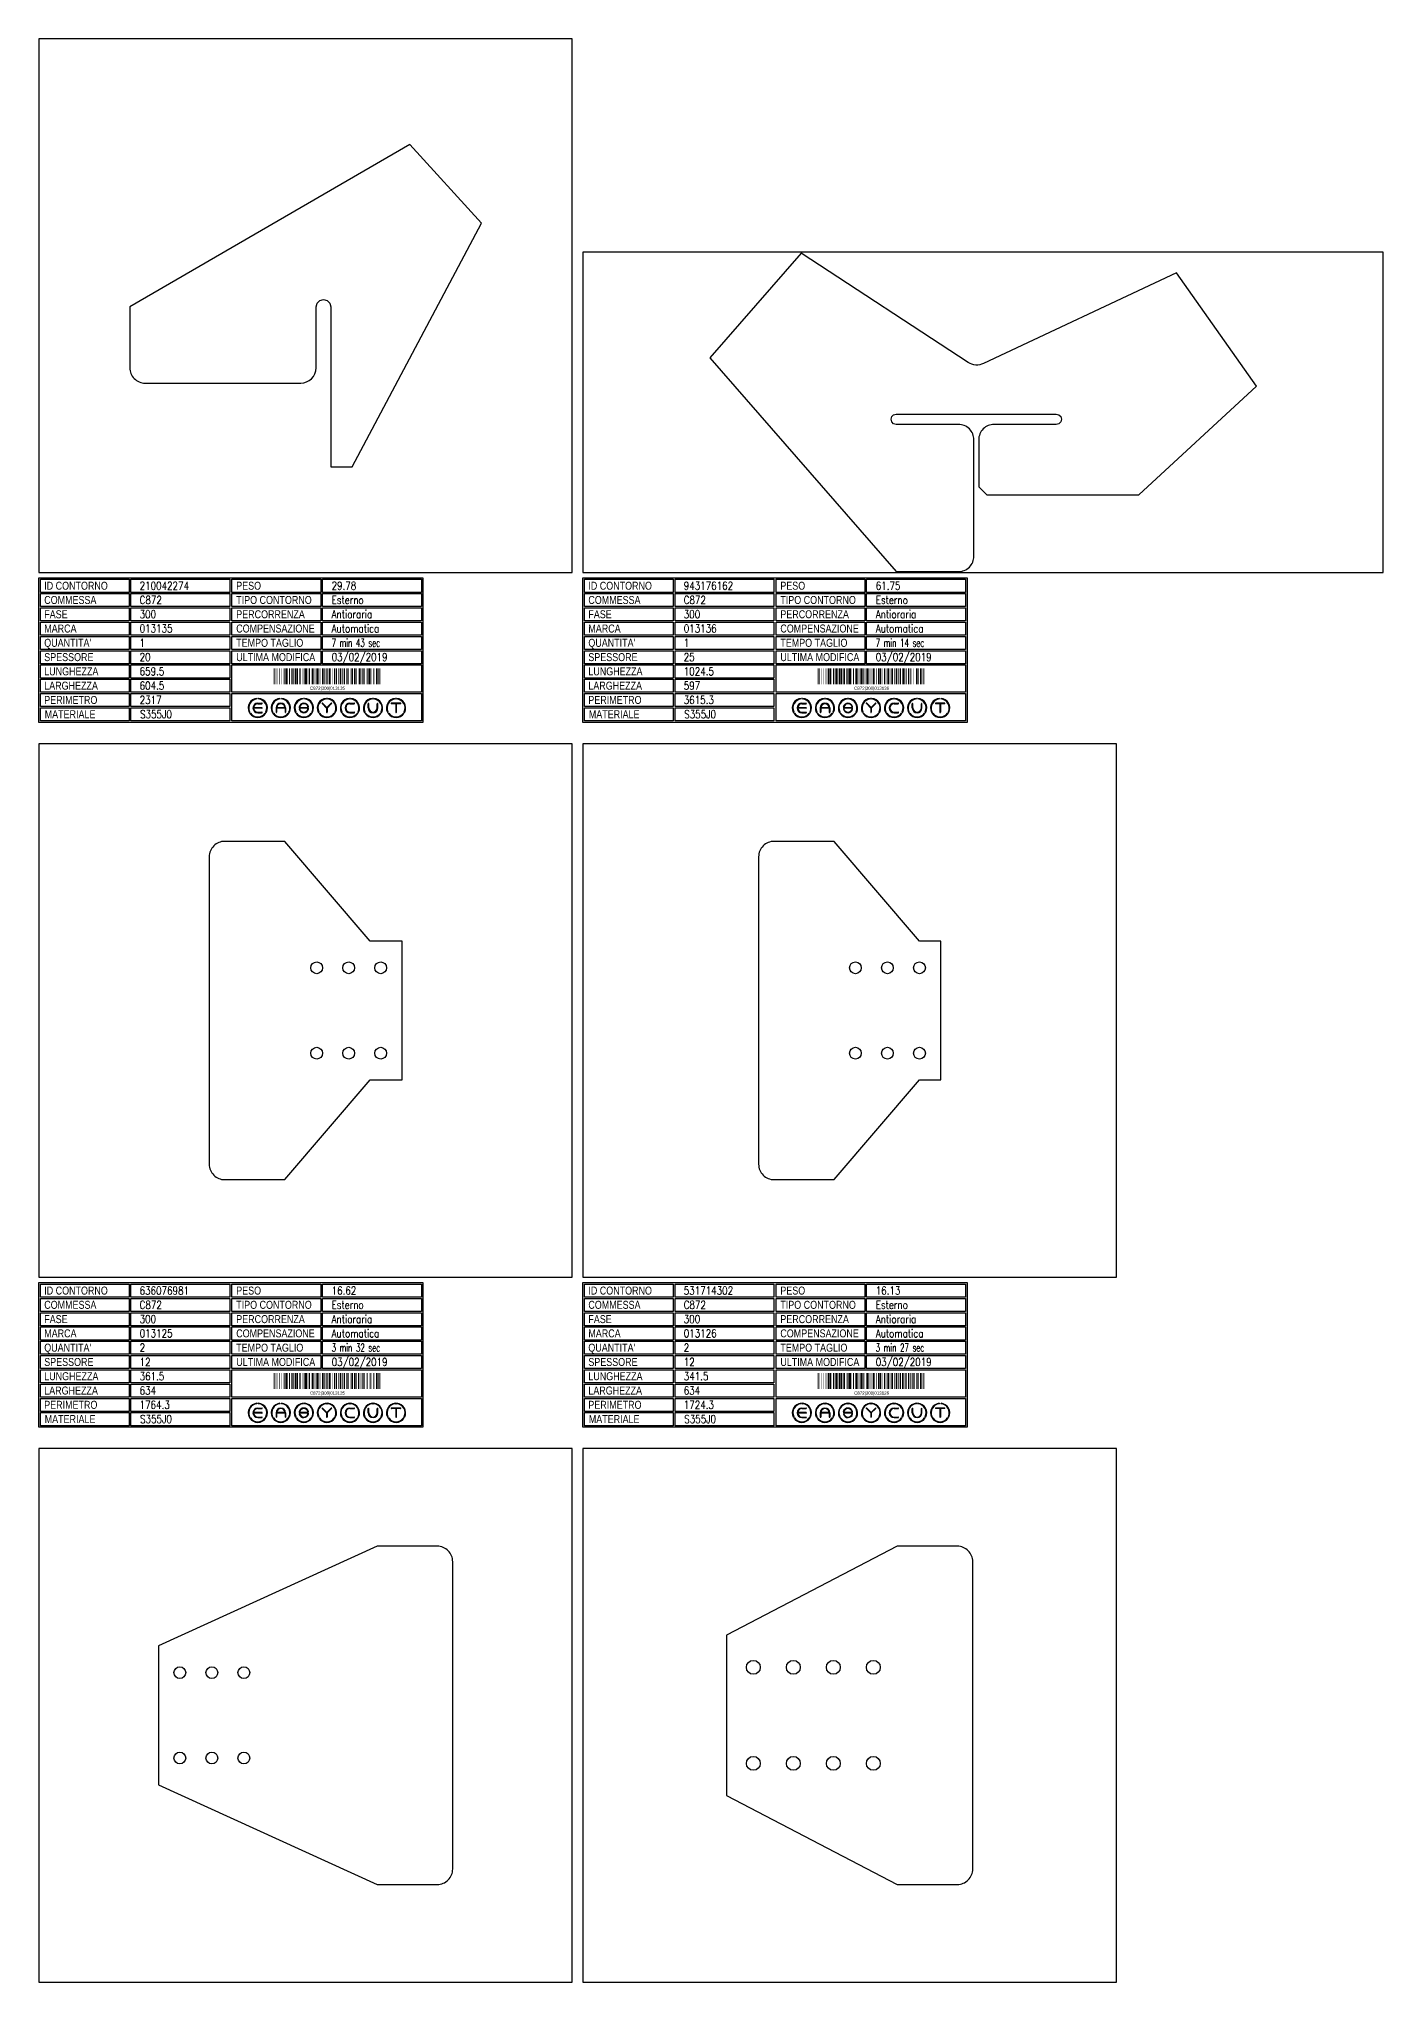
# Model space of a CAD drawing. Header units: millimetres. Extents: x 10000 to 53102, y 10000 to 35064.
# Drawn here: x 18160 to 20680, y 16686 to 20328 of the extents above; entities that cross this region are included whole.
import ezdxf
from ezdxf.enums import TextEntityAlignment as Align

# ---------------------------------------------------------------- set-up
doc = ezdxf.new("R2010")
doc.units = ezdxf.units.MM
doc.styles.add('EasyCutStyle', font='romans.shx', dxfattribs={"width": 0.8})
doc.styles.add('EasyCutStyle1', font='arial.ttf', dxfattribs={"width": 0.8})

# ---------------------------------------------------------------- blocks, each defined once
blk = doc.blocks.new('BlockShape01')
at = {"color": 253}
blk.add_lwpolyline([(0, 0), (720, 0), (720, -271), (0, -271)], close=True, dxfattribs=at)
at = {"color": 2}
for points in [[(3, -2.9), (169.3, -2.9), (169.3, -27.3), (3, -27.3)], [(3, -2.9), (169.3, -2.9), (169.3, -27.3), (3, -27.3)], [(3, -29.6), (169.3, -29.6), (169.3, -54), (3, -54)], [(361.9, -2.9), (528.3, -2.9), (528.3, -27.3), (361.9, -27.3)], [(361.9, -29.6), (528.3, -29.6), (528.3, -54), (361.9, -54)], [(3, -56.4), (169.3, -56.4), (169.3, -80.8), (3, -80.8)], [(361.9, -56.4), (528.3, -56.4), (528.3, -80.8), (361.9, -80.8)], [(3, -83.1), (169.3, -83.1), (169.3, -107.6), (3, -107.6)], [(361.9, -83.1), (528.3, -83.1), (528.3, -107.6), (361.9, -107.6)], [(3, -109.9), (169.3, -109.9), (169.3, -134.3), (3, -134.3)], [(3, -136.7), (169.3, -136.7), (169.3, -161.1), (3, -161.1)], [(361.9, -109.9), (528.3, -109.9), (528.3, -134.3), (361.9, -134.3)], [(361.9, -136.7), (528.3, -136.7), (528.3, -161.1), (361.9, -161.1)], [(3, -163.4), (169.3, -163.4), (169.3, -187.9), (3, -187.9)], [(3, -190.2), (169.3, -190.2), (169.3, -214.6), (3, -214.6)], [(3, -217), (169.3, -217), (169.3, -241.4), (3, -241.4)], [(3, -243.7), (169.3, -243.7), (169.3, -268.1), (3, -268.1)]]:
    blk.add_lwpolyline(points, close=True, dxfattribs=at)
at = {"color": 1}
for points in [[(172.7, -2.9), (358.1, -2.9), (358.1, -27.3), (172.7, -27.3)], [(172.7, -29.6), (358.1, -29.6), (358.1, -54), (172.7, -54)], [(531.6, -2.9), (717, -2.9), (717, -27.3), (531.6, -27.3)], [(531.6, -29.6), (717, -29.6), (717, -54), (531.6, -54)], [(172.7, -56.4), (358.1, -56.4), (358.1, -80.8), (172.7, -80.8)], [(531.6, -56.4), (717, -56.4), (717, -80.8), (531.6, -80.8)], [(172.7, -83.1), (358.1, -83.1), (358.1, -107.6), (172.7, -107.6)], [(531.6, -83.1), (717, -83.1), (717, -107.6), (531.6, -107.6)], [(172.7, -109.9), (358.1, -109.9), (358.1, -134.3), (172.7, -134.3)], [(172.7, -136.7), (358.1, -136.7), (358.1, -161.1), (172.7, -161.1)], [(531.6, -109.9), (717, -109.9), (717, -134.3), (531.6, -134.3)], [(531.6, -136.7), (717, -136.7), (717, -161.1), (531.6, -161.1)], [(172.7, -163.4), (358.1, -163.4), (358.1, -187.9), (172.7, -187.9)], [(361.9, -163.4), (717, -163.4), (717, -214.6), (361.9, -214.6)], [(172.7, -190.2), (358.1, -190.2), (358.1, -214.6), (172.7, -214.6)], [(172.7, -217), (358.1, -217), (358.1, -241.4), (172.7, -241.4)], [(361.9, -217), (717, -217), (717, -268.1), (361.9, -268.1)], [(172.7, -243.7), (358.1, -243.7), (358.1, -268.1), (172.7, -268.1)]]:
    blk.add_lwpolyline(points, close=True, dxfattribs=at)
at = {"color": 161, "style": 'EasyCutStyle1', "width": 0.8}
for s, p in [('COMMESSA', (10.1, -49.1)), ('ID CONTORNO', (10.1, -22.4)), ('TIPO CONTORNO', (370, -49.1)), ('PESO', (370, -22.4)), ('FASE', (10.1, -75.9)), ('PERCORRENZA', (370, -75.9)), ('MARCA', (10.1, -102.6)), ('COMPENSAZIONE', (370, -102.6)), ("QUANTITA'", (10.1, -129.4)), ('SPESSORE', (10.1, -156.2)), ('TEMPO TAGLIO', (370, -129.4)), ('ULTIMA MODIFICA', (370, -156.2)), ('LUNGHEZZA', (10.1, -182.9)), ('LARGHEZZA', (10.1, -209.7)), ('PERIMETRO', (10.1, -236.5)), ('MATERIALE', (11, -263.2))]:
    blk.add_text(s, height=15, dxfattribs=at).set_placement(p)
at = {"style": 'EasyCutStyle'}
for tag, p, width in [('ORDERSHAPE', (188.9, -49.1), 0.8), ('IDSHAPE', (188.9, -22.4), 0.8), ('TYPESHAPE', (548.8, -49.1), 0.8), ('WEIGTHSHAPE', (548.8, -22.4), 0.8), ('PHASESHAPE', (188.9, -75.9), 0.8), ('JOUSHAPE', (548.8, -75.9), 0.8), ('MKSHAPE', (188.9, -102.6), 0.8), ('COMPSHAPE', (548.8, -102.6), 0.8), ('TKSHAPE', (188.9, -156.2), 0.8), ('QTASHAPE', (188.9, -129.4), 0.8), ('TIMECUTSHAPE', (548.8, -129.4), 0.65), ('LASTMODIFYSHAPE', (548.8, -156.2), 0.8), ('LENGTHSHAPE', (188.9, -182.9), 0.8), ('HEIGHTSHAPE', (188.9, -209.7), 0.8), ('PERIMETERSHAPE', (188.9, -236.5), 0.8), ('MATSHAPE', (189.8, -263.2), 0.8)]:
    blk.add_attdef(tag, p, '', height=15, dxfattribs=dict(at, width=width))
blk = doc.blocks.new('Logo')
for color, points in [(140, [(-144.9, -7.2, -1), (-145.9, -7.6, -0.520567), (-131.2, 17.9, -1), (-131.1, 16.9, 0.520567)]), (256, [(-121.7, 0.5), (-137.5, 0.5, -0.394366), (-129.6, 7.9), (-121.7, 7.9, 1), (-121.7, 9), (-129.6, 9, 1), (-129.6, -9), (-121.7, -9, 1), (-121.7, -7.9), (-129.6, -7.9, -0.394366), (-137.5, -0.5), (-121.7, -0.5, 1)]), (140, [(-114.3, -7.2, 1), (-113.3, -7.6, 0.520567), (-128, 17.9, 0.916853), (-128.2, 16.9, 0.043377), (-128.1, 16.9, -0.520567)]), (140, [(-101.7, -7.2, -1), (-102.7, -7.6, -0.520567), (-88, 17.9, -1), (-87.9, 16.9, 0.520567)]), (140, [(-71.1, -7.2, 1), (-70.1, -7.6, 0.520567), (-84.8, 17.9, 1), (-84.9, 16.9, -0.520567)]), (140, [(-58.5, -7.2, -1), (-59.5, -7.6, -0.520567), (-44.8, 17.9, -1), (-44.7, 16.9, 0.520567)]), (256, [(-36.6, -0.5, -0.486114), (-35.5, -1.9, -0.776377), (-50.9, -2, 1), (-51.9, -2.3, 0.776377), (-34.5, -2.1, 0.486114), (-36.6, 0.5), (-49.8, 0.5, -0.486114), (-50.9, 1.9, -0.776377), (-35.5, 2, 1), (-34.5, 2.3, 0.776377), (-51.9, 2.1, 0.486114), (-49.8, -0.5)]), (140, [(-27.9, -7.2, 1), (-26.9, -7.6, 0.520567), (-41.6, 17.9, 1), (-41.7, 16.9, -0.520567)]), (140, [(-15.3, -7.2, -1), (-16.3, -7.6, -0.520567), (-1.6, 17.9, -1), (-1.5, 16.9, 0.520567)]), (256, [(0, 0.8), (-8.1, 8.8, 1), (-8.8, 8.1), (-0.5, -0.2), (-0.5, -7.9, 1), (0.5, -7.9), (0.5, -0.2), (8.8, 8.1, 1), (8.1, 8.8)]), (140, [(15.3, -7.2, 1), (16.3, -7.6, 0.520567), (1.6, 17.9, 1), (1.5, 16.9, -0.520567)]), (140, [(27.9, -7.2, -1), (26.9, -7.6, -0.520567), (41.6, 17.9, -1), (41.7, 16.9, 0.520567)]), (256, [(43.2, -9), (51.1, -9, 1), (51.1, -7.9), (43.2, -7.9, -1), (43.2, 7.9), (51.1, 7.9, 1), (51.1, 9), (43.2, 9, 1)]), (140, [(58.5, -7.2, 1), (59.5, -7.6, 0.520567), (44.8, 17.9, 1), (44.7, 16.9, -0.520567)]), (140, [(71.1, -7.2, -1), (70.1, -7.6, -0.520567), (84.8, 17.9, -1), (84.9, 16.9, 0.520567)]), (256, [(78.5, 0), (78.5, 7.9, 1), (77.4, 7.9), (77.4, 0, 1), (95.4, 0), (95.4, 7.9, 1), (94.3, 7.9), (94.3, 0, -1)]), (140, [(101.7, -7.2, 1), (102.7, -7.6, 0.520567), (88, 17.9, 1), (87.9, 16.9, -0.520567)]), (140, [(114.3, -7.2, -1), (113.3, -7.6, -0.520567), (128, 17.9, -1), (128.1, 16.9, 0.520567)]), (256, [(121.1, 9, 1), (121.1, 7.9), (129.1, 7.9), (129.1, -7.9, 1), (130.1, -7.9), (130.1, 7.9), (138.1, 7.9, 1), (138.1, 9)]), (140, [(144.9, -7.2, 1), (145.9, -7.6, 0.520567), (131.2, 17.9, 1), (131.1, 16.9, -0.520567)]), (140, [(-114.9, -10.3, 1), (-115.7, -9.7, -0.520567), (-143.5, -9.7, 1), (-144.3, -10.3, 0.520567)]), (140, [(-71.7, -10.3, 1), (-72.5, -9.7, -0.520567), (-100.3, -9.7, 1), (-101.1, -10.3, 0.520567)]), (140, [(-28.5, -10.3, 1), (-29.3, -9.7, -0.520567), (-57.1, -9.7, 1), (-57.9, -10.3, 0.520567)]), (140, [(14.7, -10.3, 1), (13.9, -9.7, -0.520567), (-13.9, -9.7, 1), (-14.7, -10.3, 0.520567)]), (140, [(57.9, -10.3, 1), (57.1, -9.7, -0.520567), (29.3, -9.7, 1), (28.5, -10.3, 0.520567)]), (140, [(101.1, -10.3, 1), (100.3, -9.7, -0.520567), (72.5, -9.7, 1), (71.7, -10.3, 0.520567)]), (140, [(144.3, -10.3, 1), (143.5, -9.7, -0.520567), (115.7, -9.7, 1), (114.9, -10.3, 0.520567)])]:
    blk.add_hatch(color=color).paths.add_polyline_path(points)
h = blk.add_hatch(color=256)
h.paths.add_polyline_path([(-78.5, -0.5), (-78.5, -7.9, 1), (-77.4, -7.9), (-77.4, 0, 1), (-95.4, 0), (-95.4, -7.9, 1), (-94.3, -7.9), (-94.3, -0.5)])
h.paths.add_polyline_path([(-94.3, 0.5, -0.933992), (-78.5, 0.5)], flags=16)
for p, q in [((-121.7, 0.5), (-137.5, 0.5)), ((-129.6, 9), (-121.7, 9)), ((-129.6, 7.9), (-121.7, 7.9)), ((-95.4, 0), (-95.4, -7.9)), ((-78.5, 0.5), (-94.3, 0.5)), ((-77.4, 0), (-77.4, -7.9)), ((-36.6, 0.5), (-49.8, 0.5)), ((-0.5, -0.2), (-8.8, 8.1)), ((0, 0.8), (-8.1, 8.8)), ((0, 0.8), (8.1, 8.8)), ((0.5, -0.2), (8.8, 8.1)), ((43.2, 9), (51.1, 9)), ((43.2, 7.9), (51.1, 7.9)), ((77.4, 0), (77.4, 7.9)), ((78.5, 0), (78.5, 7.9)), ((94.3, 0), (94.3, 7.9)), ((95.4, 0), (95.4, 7.9)), ((138.1, 9), (121.1, 9)), ((129.1, 7.9), (121.1, 7.9)), ((129.1, 7.9), (129.1, -7.9)), ((130.1, 7.9), (130.1, -7.9)), ((138.1, 7.9), (130.1, 7.9)), ((-121.7, -0.5), (-137.5, -0.5)), ((-129.6, -7.9), (-121.7, -7.9)), ((-129.6, -9), (-121.7, -9)), ((-94.3, -0.5), (-94.3, -7.9)), ((-78.5, -0.5), (-94.3, -0.5)), ((-78.5, -0.5), (-78.5, -7.9)), ((-36.6, -0.5), (-49.8, -0.5)), ((-0.5, -0.2), (-0.5, -7.9)), ((0.5, -0.2), (0.5, -7.9)), ((43.2, -7.9), (51.1, -7.9)), ((43.2, -9), (51.1, -9))]:
    blk.add_line(p, q)
at = {"color": 140}
for centre, radius, start, end in [((-129.6, 0), 18, 95, 205), ((-129.6, 0), 16.9, 95, 205), ((-131.1, 17.4), 0.54, 275, 95), ((-128.1, 17.4), 0.54, 85, 265), ((-129.6, 0), 16.9, 335, 85), ((-129.6, 0), 18, 335, 85), ((-86.4, 0), 18, 95, 205), ((-86.4, 0), 16.9, 95, 205), ((-87.9, 17.4), 0.54, 275, 95), ((-84.9, 17.4), 0.54, 85, 265), ((-86.4, 0), 16.9, 335, 85), ((-86.4, 0), 18, 335, 85), ((-43.2, 0), 18, 95, 205), ((-43.2, 0), 16.9, 95, 205), ((-44.7, 17.4), 0.54, 275, 95), ((-41.7, 17.4), 0.54, 85, 265), ((-43.2, 0), 16.9, 335, 85), ((-43.2, 0), 18, 335, 85), ((0, 0), 18, 95, 205), ((0, 0), 16.9, 95, 205), ((-1.5, 17.4), 0.54, 275, 95), ((1.5, 17.4), 0.54, 85, 265), ((0, 0), 16.9, 335, 85), ((0, 0), 18, 335, 85), ((43.2, 0), 18, 95, 205), ((43.2, 0), 16.9, 95, 205), ((41.7, 17.4), 0.54, 275, 95), ((44.7, 17.4), 0.54, 85, 265), ((43.2, 0), 16.9, 335, 85), ((43.2, 0), 18, 335, 85), ((86.4, 0), 18, 95, 205), ((86.4, 0), 16.9, 95, 205), ((84.9, 17.4), 0.54, 275, 95), ((87.9, 17.4), 0.54, 85, 265), ((86.4, 0), 16.9, 335, 85), ((86.4, 0), 18, 335, 85), ((129.6, 0), 18, 95, 205), ((129.6, 0), 16.9, 95, 205), ((128.1, 17.4), 0.54, 275, 95), ((131.1, 17.4), 0.54, 85, 265), ((129.6, 0), 16.9, 335, 85), ((129.6, 0), 18, 335, 85), ((-145.4, -7.4), 0.54, 205, 25), ((-143.9, -10), 0.54, 35, 215), ((-129.6, 0), 18, 215, 325), ((-129.6, 0), 16.9, 215, 325), ((-115.3, -10), 0.54, 325, 145), ((-113.8, -7.4), 0.54, 155, 335), ((-102.2, -7.4), 0.54, 205, 25), ((-100.7, -10), 0.54, 35, 215), ((-86.4, 0), 18, 215, 325), ((-86.4, 0), 16.9, 215, 325), ((-72.1, -10), 0.54, 325, 145), ((-70.6, -7.4), 0.54, 155, 335), ((-59, -7.4), 0.54, 205, 25), ((-57.5, -10), 0.54, 35, 215), ((-43.2, 0), 18, 215, 325), ((-43.2, 0), 16.9, 215, 325), ((-28.9, -10), 0.54, 325, 145), ((-27.4, -7.4), 0.54, 155, 335), ((-15.8, -7.4), 0.54, 205, 25), ((-14.3, -10), 0.54, 35, 215), ((0, 0), 18, 215, 325), ((0, 0), 16.9, 215, 325), ((14.3, -10), 0.54, 325, 145), ((15.8, -7.4), 0.54, 155, 335), ((27.4, -7.4), 0.54, 205, 25), ((28.9, -10), 0.54, 35, 215), ((43.2, 0), 18, 215, 325), ((43.2, 0), 16.9, 215, 325), ((57.5, -10), 0.54, 325, 145), ((59, -7.4), 0.54, 155, 335), ((70.6, -7.4), 0.54, 205, 25), ((72.1, -10), 0.54, 35, 215), ((86.4, 0), 18, 215, 325), ((86.4, 0), 16.9, 215, 325), ((100.7, -10), 0.54, 325, 145), ((102.2, -7.4), 0.54, 155, 335), ((113.8, -7.4), 0.54, 205, 25), ((115.3, -10), 0.54, 35, 215), ((129.6, 0), 18, 215, 325), ((129.6, 0), 16.9, 215, 325), ((143.9, -10), 0.54, 325, 145), ((145.4, -7.4), 0.54, 155, 335)]:
    blk.add_arc(centre, radius, start, end, dxfattribs=at)
for centre, radius, start, end in [((-129.6, 0), 9, 90, 270), ((-129.6, 0), 7.92, 90, 176.0904), ((-121.7, 8.5), 0.54, 270, 90), ((-121.7, 0), 0.54, 270, 90), ((-86.4, 0), 9, 0, 180), ((-86.4, 0), 7.92, 3.9096, 176.0904), ((-49.8, 1.6), 2.16, 166.2998, 270), ((-43.2, 0), 9, 15, 166.2998), ((-43.2, 0), 7.92, 15, 166.2998), ((-49.8, 1.6), 1.08, 166.2998, 270), ((-36.6, -1.6), 2.16, 346.2998, 90), ((-35, 2.2), 0.54, 195, 15), ((-8.5, 8.5), 0.54, 45, 225), ((8.5, 8.5), 0.54, 315, 135), ((43.2, 0), 9, 90, 270), ((43.2, 0), 7.92, 90, 270), ((51.1, 8.5), 0.54, 270, 90), ((77.9, 7.9), 0.54, 0, 180), ((86.4, 0), 9, 180, 0), ((86.4, 0), 7.92, 180, 0), ((94.9, 7.9), 0.54, 0, 180), ((121.1, 8.5), 0.54, 90, 270), ((138.1, 8.5), 0.54, 270, 90), ((-129.6, 0), 7.92, 183.9096, 270), ((-121.7, -8.5), 0.54, 270, 90), ((-94.9, -7.9), 0.54, 180, 0), ((-77.9, -7.9), 0.54, 180, 0), ((-51.4, -2.2), 0.54, 15, 195), ((-43.2, 0), 9, 195, 346.2998), ((-43.2, 0), 7.92, 195, 346.2998), ((-36.6, -1.6), 1.08, 346.2998, 90), ((0, -7.9), 0.54, 180, 0), ((51.1, -8.5), 0.54, 270, 90), ((129.6, -7.9), 0.54, 180, 0)]:
    blk.add_arc(centre, radius, start, end)
blk = doc.blocks.new('636076981_128', base_point=(220.7, -403))
at = {"linetype": 'Continuous'}
for points, const_width in [([(221.7, -403), (221.7, -373)], 2), ([(224.2, -403), (224.2, -373)], 1), ([(227.2, -403), (227.2, -373)], 1), ([(232.2, -403), (232.2, -373)], 1), ([(236.2, -403), (236.2, -373)], 1), ([(240.7, -403), (240.7, -373)], 2), ([(244.2, -403), (244.2, -373)], 3), ([(247.2, -403), (247.2, -373)], 1), ([(250.7, -403), (250.7, -373)], 2), ([(255.2, -403), (255.2, -373)], 3), ([(258.7, -403), (258.7, -373)], 2), ([(262.2, -403), (262.2, -373)], 3), ([(265.7, -403), (265.7, -373)], 2), ([(270.2, -403), (270.2, -373)], 3), ([(274.2, -403), (274.2, -373)], 1), ([(276.2, -403), (276.2, -373)], 1), ([(278.2, -403), (278.2, -373)], 1), ([(281.7, -403), (281.7, -373)], 4), ([(287.7, -403), (287.7, -373)], 2), ([(291.2, -403), (291.2, -373)], 1), ([(294.2, -403), (294.2, -373)], 3), ([(298.2, -403), (298.2, -373)], 1), ([(302.2, -403), (302.2, -373)], 3), ([(305.7, -403), (305.7, -373)], 2), ([(309.2, -403), (309.2, -373)], 1), ([(313.2, -403), (313.2, -373)], 3), ([(316.7, -403), (316.7, -373)], 2), ([(320.2, -403), (320.2, -373)], 1), ([(322.2, -403), (322.2, -373)], 1), ([(325.7, -403), (325.7, -373)], 4), ([(331.2, -403), (331.2, -373)], 1), ([(335.2, -403), (335.2, -373)], 3), ([(338.7, -403), (338.7, -373)], 2), ([(342.2, -403), (342.2, -373)], 1), ([(346.2, -403), (346.2, -373)], 3), ([(350.7, -403), (350.7, -373)], 2), ([(353.7, -403), (353.7, -373)], 2), ([(357.2, -403), (357.2, -373)], 1), ([(360.2, -403), (360.2, -373)], 3), ([(364.2, -403), (364.2, -373)], 1), ([(368.2, -403), (368.2, -373)], 3), ([(372.7, -403), (372.7, -373)], 2), ([(375.7, -403), (375.7, -373)], 2), ([(380.2, -403), (380.2, -373)], 3), ([(384.2, -403), (384.2, -373)], 1), ([(386.7, -403), (386.7, -373)], 2), ([(390.2, -403), (390.2, -373)], 3), ([(394.2, -403), (394.2, -373)], 1), ([(397.2, -403), (397.2, -373)], 1), ([(401.7, -403), (401.7, -373)], 2), ([(404.2, -403), (404.2, -373)], 1), ([(408.7, -403), (408.7, -373)], 2), ([(414.2, -403), (414.2, -373)], 3), ([(417.2, -403), (417.2, -373)], 1), ([(419.7, -403), (419.7, -373)], 2)]:
    blk.add_lwpolyline(points, dxfattribs=dict(at, const_width=const_width))
blk.add_text('C872|300|013125', height=6).set_placement((321.7, -413.5), align=Align.CENTER)
blk = doc.blocks.new('531714302_128', base_point=(210.7, -403))
at = {"linetype": 'Continuous'}
for points, const_width in [([(211.7, -403), (211.7, -373)], 2), ([(214.2, -403), (214.2, -373)], 1), ([(217.2, -403), (217.2, -373)], 1), ([(222.2, -403), (222.2, -373)], 1), ([(226.2, -403), (226.2, -373)], 1), ([(230.7, -403), (230.7, -373)], 2), ([(234.2, -403), (234.2, -373)], 3), ([(237.2, -403), (237.2, -373)], 1), ([(240.7, -403), (240.7, -373)], 2), ([(245.2, -403), (245.2, -373)], 3), ([(248.7, -403), (248.7, -373)], 2), ([(252.2, -403), (252.2, -373)], 3), ([(255.7, -403), (255.7, -373)], 2), ([(260.2, -403), (260.2, -373)], 3), ([(264.2, -403), (264.2, -373)], 1), ([(266.2, -403), (266.2, -373)], 1), ([(268.2, -403), (268.2, -373)], 1), ([(271.7, -403), (271.7, -373)], 4), ([(277.7, -403), (277.7, -373)], 2), ([(281.2, -403), (281.2, -373)], 1), ([(284.2, -403), (284.2, -373)], 3), ([(288.2, -403), (288.2, -373)], 1), ([(292.2, -403), (292.2, -373)], 3), ([(295.7, -403), (295.7, -373)], 2), ([(299.2, -403), (299.2, -373)], 1), ([(303.2, -403), (303.2, -373)], 3), ([(306.7, -403), (306.7, -373)], 2), ([(310.2, -403), (310.2, -373)], 1), ([(312.2, -403), (312.2, -373)], 1), ([(315.7, -403), (315.7, -373)], 4), ([(321.2, -403), (321.2, -373)], 1), ([(325.2, -403), (325.2, -373)], 3), ([(328.7, -403), (328.7, -373)], 2), ([(332.2, -403), (332.2, -373)], 1), ([(336.2, -403), (336.2, -373)], 3), ([(340.7, -403), (340.7, -373)], 2), ([(343.7, -403), (343.7, -373)], 2), ([(347.2, -403), (347.2, -373)], 1), ([(350.2, -403), (350.2, -373)], 3), ([(354.2, -403), (354.2, -373)], 1), ([(358.2, -403), (358.2, -373)], 3), ([(362.7, -403), (362.7, -373)], 2), ([(365.7, -403), (365.7, -373)], 2), ([(370.2, -403), (370.2, -373)], 3), ([(374.2, -403), (374.2, -373)], 1), ([(376.7, -403), (376.7, -373)], 2), ([(381.2, -403), (381.2, -373)], 3), ([(384.2, -403), (384.2, -373)], 1), ([(387.7, -403), (387.7, -373)], 2), ([(391.2, -403), (391.2, -373)], 3), ([(396.2, -403), (396.2, -373)], 1), ([(398.7, -403), (398.7, -373)], 2), ([(404.2, -403), (404.2, -373)], 3), ([(407.2, -403), (407.2, -373)], 1), ([(409.7, -403), (409.7, -373)], 2)]:
    blk.add_lwpolyline(points, dxfattribs=dict(at, const_width=const_width))
blk.add_text('C872|300|013126', height=6).set_placement((311.7, -413.5), align=Align.CENTER)
blk = doc.blocks.new('210042274_128', base_point=(369.7, -417.7))
at = {"linetype": 'Continuous'}
for points, const_width in [([(370.7, -417.7), (370.7, -387.7)], 2), ([(373.2, -417.7), (373.2, -387.7)], 1), ([(376.2, -417.7), (376.2, -387.7)], 1), ([(381.2, -417.7), (381.2, -387.7)], 1), ([(385.2, -417.7), (385.2, -387.7)], 1), ([(389.7, -417.7), (389.7, -387.7)], 2), ([(393.2, -417.7), (393.2, -387.7)], 3), ([(396.2, -417.7), (396.2, -387.7)], 1), ([(399.7, -417.7), (399.7, -387.7)], 2), ([(404.2, -417.7), (404.2, -387.7)], 3), ([(407.7, -417.7), (407.7, -387.7)], 2), ([(411.2, -417.7), (411.2, -387.7)], 3), ([(414.7, -417.7), (414.7, -387.7)], 2), ([(419.2, -417.7), (419.2, -387.7)], 3), ([(423.2, -417.7), (423.2, -387.7)], 1), ([(425.2, -417.7), (425.2, -387.7)], 1), ([(427.2, -417.7), (427.2, -387.7)], 1), ([(430.7, -417.7), (430.7, -387.7)], 4), ([(436.7, -417.7), (436.7, -387.7)], 2), ([(440.2, -417.7), (440.2, -387.7)], 1), ([(443.2, -417.7), (443.2, -387.7)], 3), ([(447.2, -417.7), (447.2, -387.7)], 1), ([(451.2, -417.7), (451.2, -387.7)], 3), ([(454.7, -417.7), (454.7, -387.7)], 2), ([(458.2, -417.7), (458.2, -387.7)], 1), ([(462.2, -417.7), (462.2, -387.7)], 3), ([(465.7, -417.7), (465.7, -387.7)], 2), ([(469.2, -417.7), (469.2, -387.7)], 1), ([(471.2, -417.7), (471.2, -387.7)], 1), ([(474.7, -417.7), (474.7, -387.7)], 4), ([(480.2, -417.7), (480.2, -387.7)], 1), ([(484.2, -417.7), (484.2, -387.7)], 3), ([(487.7, -417.7), (487.7, -387.7)], 2), ([(491.2, -417.7), (491.2, -387.7)], 1), ([(495.2, -417.7), (495.2, -387.7)], 3), ([(499.7, -417.7), (499.7, -387.7)], 2), ([(502.7, -417.7), (502.7, -387.7)], 2), ([(506.2, -417.7), (506.2, -387.7)], 1), ([(509.2, -417.7), (509.2, -387.7)], 3), ([(513.2, -417.7), (513.2, -387.7)], 1), ([(517.2, -417.7), (517.2, -387.7)], 3), ([(521.7, -417.7), (521.7, -387.7)], 2), ([(524.7, -417.7), (524.7, -387.7)], 2), ([(528.2, -417.7), (528.2, -387.7)], 1), ([(531.2, -417.7), (531.2, -387.7)], 3), ([(535.7, -417.7), (535.7, -387.7)], 2), ([(539.2, -417.7), (539.2, -387.7)], 3), ([(543.2, -417.7), (543.2, -387.7)], 1), ([(546.7, -417.7), (546.7, -387.7)], 2), ([(550.2, -417.7), (550.2, -387.7)], 3), ([(553.2, -417.7), (553.2, -387.7)], 1), ([(557.7, -417.7), (557.7, -387.7)], 2), ([(563.2, -417.7), (563.2, -387.7)], 3), ([(566.2, -417.7), (566.2, -387.7)], 1), ([(568.7, -417.7), (568.7, -387.7)], 2)]:
    blk.add_lwpolyline(points, dxfattribs=dict(at, const_width=const_width))
blk.add_text('C872|300|013135', height=6).set_placement((470.7, -428.2), align=Align.CENTER)
blk = doc.blocks.new('943176162_128', base_point=(302.2, -221.5))
at = {"linetype": 'Continuous'}
for points, const_width in [([(303.2, -221.5), (303.2, -191.5)], 2), ([(305.8, -221.5), (305.8, -191.5)], 1), ([(308.8, -221.5), (308.8, -191.5)], 1), ([(313.8, -221.5), (313.8, -191.5)], 1), ([(317.8, -221.5), (317.8, -191.5)], 1), ([(322.2, -221.5), (322.2, -191.5)], 2), ([(325.8, -221.5), (325.8, -191.5)], 3), ([(328.8, -221.5), (328.8, -191.5)], 1), ([(332.2, -221.5), (332.2, -191.5)], 2), ([(336.8, -221.5), (336.8, -191.5)], 3), ([(340.2, -221.5), (340.2, -191.5)], 2), ([(343.8, -221.5), (343.8, -191.5)], 3), ([(347.2, -221.5), (347.2, -191.5)], 2), ([(351.8, -221.5), (351.8, -191.5)], 3), ([(355.8, -221.5), (355.8, -191.5)], 1), ([(357.8, -221.5), (357.8, -191.5)], 1), ([(359.8, -221.5), (359.8, -191.5)], 1), ([(363.2, -221.5), (363.2, -191.5)], 4), ([(369.2, -221.5), (369.2, -191.5)], 2), ([(372.8, -221.5), (372.8, -191.5)], 1), ([(375.8, -221.5), (375.8, -191.5)], 3), ([(379.8, -221.5), (379.8, -191.5)], 1), ([(383.8, -221.5), (383.8, -191.5)], 3), ([(387.2, -221.5), (387.2, -191.5)], 2), ([(390.8, -221.5), (390.8, -191.5)], 1), ([(394.8, -221.5), (394.8, -191.5)], 3), ([(398.2, -221.5), (398.2, -191.5)], 2), ([(401.8, -221.5), (401.8, -191.5)], 1), ([(403.8, -221.5), (403.8, -191.5)], 1), ([(407.2, -221.5), (407.2, -191.5)], 4), ([(412.8, -221.5), (412.8, -191.5)], 1), ([(416.8, -221.5), (416.8, -191.5)], 3), ([(420.2, -221.5), (420.2, -191.5)], 2), ([(423.8, -221.5), (423.8, -191.5)], 1), ([(427.8, -221.5), (427.8, -191.5)], 3), ([(432.2, -221.5), (432.2, -191.5)], 2), ([(435.2, -221.5), (435.2, -191.5)], 2), ([(438.8, -221.5), (438.8, -191.5)], 1), ([(441.8, -221.5), (441.8, -191.5)], 3), ([(445.8, -221.5), (445.8, -191.5)], 1), ([(449.8, -221.5), (449.8, -191.5)], 3), ([(454.2, -221.5), (454.2, -191.5)], 2), ([(457.2, -221.5), (457.2, -191.5)], 2), ([(460.8, -221.5), (460.8, -191.5)], 1), ([(463.8, -221.5), (463.8, -191.5)], 3), ([(468.2, -221.5), (468.2, -191.5)], 2), ([(472.8, -221.5), (472.8, -191.5)], 3), ([(475.8, -221.5), (475.8, -191.5)], 1), ([(478.8, -221.5), (478.8, -191.5)], 1), ([(481.8, -221.5), (481.8, -191.5)], 1), ([(487.2, -221.5), (487.2, -191.5)], 2), ([(490.2, -221.5), (490.2, -191.5)], 2), ([(495.8, -221.5), (495.8, -191.5)], 3), ([(498.8, -221.5), (498.8, -191.5)], 1), ([(501.2, -221.5), (501.2, -191.5)], 2)]:
    blk.add_lwpolyline(points, dxfattribs=dict(at, const_width=const_width))
blk.add_text('C872|300|013136', height=6).set_placement((403.2, -232), align=Align.CENTER)

msp = doc.modelspace()

# ---------------------------------------------------------------- linework, layer by layer
for p, q in [((19160, 20328), (18160, 20328)), ((18160, 20328), (18160, 19328)), ((19160, 19328), (19160, 20328)), ((20680, 19928), (19180, 19928)), ((19180, 19928), (19180, 19328)), ((20680, 19328), (20680, 19928)), ((18160, 19328), (19160, 19328)), ((19180, 19328), (20680, 19328)), ((19160, 19007), (18160, 19007)), ((18160, 19007), (18160, 18007)), ((19160, 18007), (19160, 19007)), ((20180, 19007), (19180, 19007)), ((19180, 19007), (19180, 18007)), ((20180, 18007), (20180, 19007)), ((18160, 18007), (19160, 18007)), ((19180, 18007), (20180, 18007)), ((19160, 17686), (18160, 17686)), ((18160, 17686), (18160, 16686)), ((19160, 16686), (19160, 17686)), ((20180, 17686), (19180, 17686)), ((19180, 17686), (19180, 16686)), ((20180, 16686), (20180, 17686)), ((18160, 16686), (19160, 16686)), ((19180, 16686), (20180, 16686))]:
    msp.add_line(p, q)
at = {"color": 2}
for points in [[(18707.3, 19525.8), (18747.3, 19525.8), (18989.8, 19982.3), (18855.3, 20130.3), (18330.3, 19825.8), (18330.3, 19711.8, 0.414214), (18359.3, 19682.8), (18650.8, 19682.8, 0.409216), (18679.8, 19711.3), (18679.8, 19825.8), (18681.8, 19832.8), (18686.8, 19837.8), (18693.3, 19839.3), (18700.3, 19837.8), (18705.3, 19832.8), (18707.3, 19825.8)], [(19767.3, 19329.5), (19883.8, 19329.5, 0.414214), (19912.8, 19358.5), (19912.8, 19576.5, 0.414214), (19883.8, 19605.5), (19767.3, 19605.5), (19762.3, 19606.5), (19758.8, 19610), (19757.8, 19615), (19758.8, 19620), (19762.3, 19623.5), (19767.3, 19624.5), (20067.3, 19624.5), (20072.3, 19623.5), (20075.8, 19620), (20076.8, 19615), (20075.8, 19610), (20072.3, 19606.5), (20067.3, 19605.5), (19950.8, 19605.5, 0.414214), (19921.8, 19576.5), (19921.8, 19488.5), (19936.8, 19473.5), (20221.8, 19473.5), (20442.3, 19677), (20292.8, 19889.5), (19930.8, 19719.5, -0.263379), (19902.3, 19721.5), (19588.8, 19926.5), (19417.8, 19730.5)], [(18620.8, 18190), (18780.8, 18377), (18840.8, 18377), (18840.8, 18637), (18780.8, 18637), (18620.8, 18824), (18508.3, 18824, 0.414214), (18479.3, 18795), (18479.3, 18219, 0.414214), (18508.3, 18190)], [(19650.8, 18190), (19810.8, 18377), (19850.8, 18377), (19850.8, 18637), (19810.8, 18637), (19650.8, 18824), (19538.3, 18824, 0.414214), (19509.3, 18795), (19509.3, 18219, 0.414214), (19538.3, 18190)], [(18794.3, 16869), (18906.8, 16869, 0.414214), (18935.8, 16898), (18935.8, 17474, 0.414214), (18906.8, 17503), (18794.3, 17503), (18384.3, 17316), (18384.3, 17056)], [(19769.3, 16869), (19881.8, 16869, 0.414214), (19910.8, 16898), (19910.8, 17474, 0.414214), (19881.8, 17503), (19769.3, 17503), (19449.3, 17336), (19449.3, 17036)]]:
    msp.add_lwpolyline(points, format="xyb", close=True, dxfattribs=at)
at = {"color": 4}
for centre, radius in [((18680.8, 18587), 11), ((18740.8, 18587), 11), ((18800.8, 18587), 11), ((19690.8, 18587), 11), ((19750.8, 18587), 11), ((19810.8, 18587), 11), ((18680.8, 18427), 11), ((18740.8, 18427), 11), ((18800.8, 18427), 11), ((19690.8, 18427), 11), ((19750.8, 18427), 11), ((19810.8, 18427), 11), ((18424.3, 17266), 11), ((18484.3, 17266), 11), ((18544.3, 17266), 11), ((19499.3, 17276), 13), ((19574.3, 17276), 13), ((19649.3, 17276), 13), ((19724.3, 17276), 13), ((18424.3, 17106), 11), ((18484.3, 17106), 11), ((18544.3, 17106), 11), ((19499.3, 17096), 13), ((19574.3, 17096), 13), ((19649.3, 17096), 13), ((19724.3, 17096), 13)]:
    msp.add_circle(centre, radius, dxfattribs=at)

# ---------------------------------------------------------------- block references
for p, values in [((18160, 19318), {'IDSHAPE': '210042274', 'ORDERSHAPE': 'C872', 'PHASESHAPE': '300', 'MKSHAPE': '013135', 'TKSHAPE': '20', 'LENGTHSHAPE': '659.5', 'HEIGHTSHAPE': '604.5', 'MATSHAPE': 'S355J0', 'LASTMODIFYSHAPE': '03/02/2019', 'PERIMETERSHAPE': '2317', 'WEIGTHSHAPE': '29.78', 'TYPESHAPE': 'Esterno', 'JOUSHAPE': 'Antioraria', 'COMPSHAPE': 'Automatica', 'TIMECUTSHAPE': '7 min 43 sec', 'QTASHAPE': '1'}), ((19180, 19318), {'IDSHAPE': '943176162', 'ORDERSHAPE': 'C872', 'PHASESHAPE': '300', 'MKSHAPE': '013136', 'TKSHAPE': '25', 'LENGTHSHAPE': '1024.5', 'HEIGHTSHAPE': '597', 'MATSHAPE': 'S355J0', 'LASTMODIFYSHAPE': '03/02/2019', 'PERIMETERSHAPE': '3615.3', 'WEIGTHSHAPE': '61.75', 'TYPESHAPE': 'Esterno', 'JOUSHAPE': 'Antioraria', 'COMPSHAPE': 'Automatica', 'TIMECUTSHAPE': '7 min 14 sec', 'QTASHAPE': '1'}), ((18160, 17997), {'IDSHAPE': '636076981', 'ORDERSHAPE': 'C872', 'PHASESHAPE': '300', 'MKSHAPE': '013125', 'TKSHAPE': '12', 'LENGTHSHAPE': '361.5', 'HEIGHTSHAPE': '634', 'MATSHAPE': 'S355J0', 'LASTMODIFYSHAPE': '03/02/2019', 'PERIMETERSHAPE': '1764.3', 'WEIGTHSHAPE': '16.62', 'TYPESHAPE': 'Esterno', 'JOUSHAPE': 'Antioraria', 'COMPSHAPE': 'Automatica', 'TIMECUTSHAPE': '3 min 32 sec', 'QTASHAPE': '2'}), ((19180, 17997), {'IDSHAPE': '531714302', 'ORDERSHAPE': 'C872', 'PHASESHAPE': '300', 'MKSHAPE': '013126', 'TKSHAPE': '12', 'LENGTHSHAPE': '341.5', 'HEIGHTSHAPE': '634', 'MATSHAPE': 'S355J0', 'LASTMODIFYSHAPE': '03/02/2019', 'PERIMETERSHAPE': '1724.3', 'WEIGTHSHAPE': '16.13', 'TYPESHAPE': 'Esterno', 'JOUSHAPE': 'Antioraria', 'COMPSHAPE': 'Automatica', 'TIMECUTSHAPE': '3 min 27 sec', 'QTASHAPE': '2'})]:
    msp.add_blockref('BlockShape01', p).add_auto_attribs(values)
for name, p in [('210042274_128', (18600, 19118.5)), ('943176162_128', (19620, 19118.5)), ('Logo', (18700, 19074)), ('Logo', (19720, 19074)), ('636076981_128', (18600, 17797.5)), ('531714302_128', (19620, 17797.5)), ('Logo', (18700, 17753)), ('Logo', (19720, 17753))]:
    msp.add_blockref(name, p)

doc.saveas('drawing.dxf')
